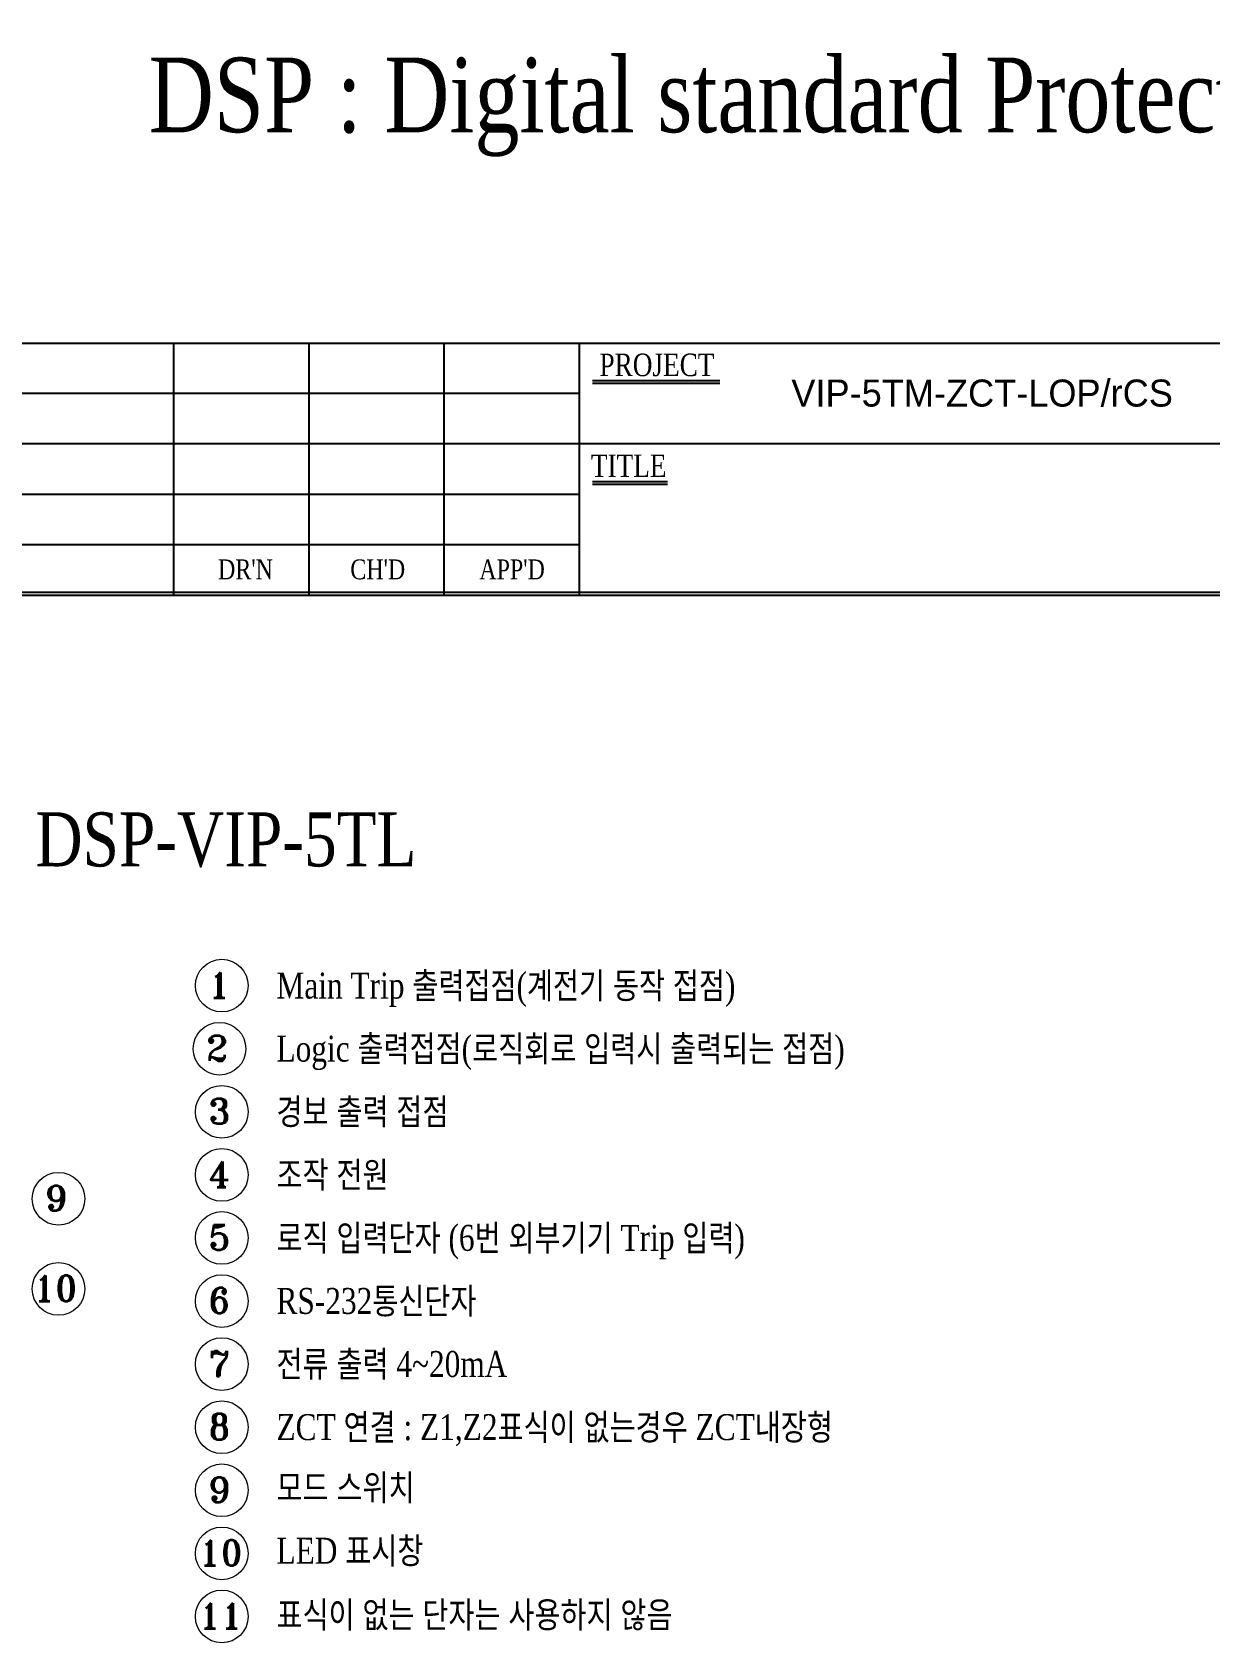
# Model space of a CAD drawing. Header units: millimetres. Extents: x 87 to 927, y 85 to 1088.
# Drawn here: x 188.2 to 318.9, y 588.8 to 767.5 of the extents above; entities that cross this region are included whole.
import ezdxf
from ezdxf.enums import TextEntityAlignment as Align

# ---------------------------------------------------------------- set-up
doc = ezdxf.new("R2010")
doc.units = ezdxf.units.MM
for name, color, linetype in [('10', 1, 'Continuous'), ('40', 4, 'Continuous'), ('70', 7, 'Continuous'), ('ASHADE', 7, 'Continuous')]:
    doc.layers.add(name, color=color, linetype=linetype)
doc.styles.add('ghs', font='NGULIM.TTF')
doc.styles.add('SS', font='batang.ttc', dxfattribs={"width": 0.8})
doc.styles.add('STYLE2', font='romant.shx')

msp = doc.modelspace()

# ---------------------------------------------------------------- linework, layer by layer
at = {"color": 0, "linetype": 'ByBlock', "lineweight": 18}
for centre in [(209.271, 661.717), (209.021, 654.72), (209.271, 647.717), (209.271, 640.717), (191.152, 638.065), (209.271, 633.717), (191.152, 628.065), (209.271, 626.717), (209.271, 619.717), (209.271, 612.717), (209.271, 605.717), (209.271, 598.717), (209.271, 591.717)]:
    msp.add_circle(centre, 2.922, dxfattribs=at)
at = {"layer": '10', "color": 7}
for p, q in [((250.422, 728.56), (264.531, 728.56)), ((250.422, 717.36), (258.759, 717.36))]:
    msp.add_line(p, q, dxfattribs=at)
at = {"layer": '40', "color": 7}
for p, q in [((203.923, 733.028), (203.923, 705.028)), ((218.923, 733.028), (218.923, 705.028)), ((233.923, 733.028), (233.923, 705.028)), ((248.923, 733.028), (248.923, 705.028)), ((248.923, 727.428), (108.923, 727.428)), ((248.923, 721.828), (108.923, 721.828)), ((338.923, 721.828), (248.923, 721.828)), ((248.923, 716.228), (108.923, 716.228)), ((248.923, 710.628), (108.923, 710.628))]:
    msp.add_line(p, q, dxfattribs=at)
at = {"layer": '70', "color": 7}
for p, q in [((108.923, 733.028), (488.923, 733.028)), ((250.422, 728.86), (264.531, 728.86)), ((250.422, 717.66), (258.759, 717.66))]:
    msp.add_line(p, q, dxfattribs=at)
for points in [[(488.923, 705.028), (108.923, 705.028), (108.923, 975.028), (488.923, 975.028)], [(488.623, 705.328), (109.223, 705.328), (109.223, 974.728), (488.623, 974.728)]]:
    msp.add_lwpolyline(points, close=True, dxfattribs=at)

# ---------------------------------------------------------------- texts
at = {"color": 7, "linetype": 'ByBlock', "lineweight": 0, "style": 'SS', "width": 0.8}
msp.add_text('DSP : Digital standard Protection 계전기', height=8.28113, dxfattribs=at).set_placement((201.168, 756.427))
at = {"color": 0, "style": 'SS', "width": 0.8}
msp.add_text('DSP-VIP-5TL', height=6, dxfattribs=at).set_placement((188.586, 674.952))
at = {"color": 0, "style": 'STYLE2'}
for s, height, p in [('1', 2.815, (207.799, 660.371)), ('2', 2.815, (207.549, 653.374)), ('3', 2.815, (207.799, 646.371)), ('4', 2.815, (207.799, 639.371)), ('9', 2.815, (189.68, 636.719)), ('5', 2.815, (207.799, 632.371)), ('10', 2.8149, (188.381, 626.719)), ('6', 2.815, (207.799, 625.371)), ('7', 2.815, (207.799, 618.371)), ('8', 2.815, (207.799, 611.371)), ('9', 2.815, (207.799, 604.371)), ('10', 2.8149, (206.746, 597.371)), ('11', 2.8149, (206.746, 590.371))]:
    msp.add_text(s, height=height, dxfattribs=at).set_placement(p)
at = {"lineweight": 18, "char_height": 2.88, "attachment_point": 1, "style": 'SS'}
for s, insert, width in [('Main Trip 출력접점(계전기 동작 접점)', (215.342, 663.169), 70.03242), ('Logic 출력접점(로직회로 입력시 출력되는 접점)', (215.342, 656.169), 76.31718), ('경보 출력 접점', (215.342, 649.169), 30.37582), ('조작 전원 ', (215.342, 642.169), 42.02572), ('로직 입력단자 (6번 외부기기 Trip 입력)', (215.342, 635.169), 70.59432), ('RS-232통신단자', (215.342, 628.169), 70.59432), ('전류 출력 4~20mA', (215.342, 621.169), 70.59432), ('ZCT 연결 : Z1,Z2표식이 없는경우 ZCT내장형', (215.342, 614.169), 69.37651), ('모드 스위치', (215.342, 607.45), 36.90446), ('LED 표시창', (215.342, 600.45), 44.79841), ('표식이 없는 단자는 사용하지 않음', (215.342, 593.344), 49.13237)]:
    msp.add_mtext(s, dxfattribs=dict(at, insert=insert, width=width))
at = {"layer": '40', "color": 7, "style": 'SS', "width": 0.8}
for s, p in [("DR'N", (211.902, 706.813)), ("CH'D", (226.581, 706.813)), ("APP'D", (241.489, 706.813))]:
    msp.add_text(s, height=2.2, dxfattribs=at).set_placement(p, align=Align.CENTER)
at = {"layer": '70', "color": 7, "style": 'SS', "width": 0.8}
for s, p in [('PROJECT', (257.571, 729.356)), ('TITLE', (254.435, 718.156))]:
    msp.add_text(s, height=2.5, dxfattribs=at).set_placement(p, align=Align.CENTER)
at = {"layer": 'ASHADE', "ltscale": 2, "style": 'ghs'}
msp.add_text('VIP-5TM-ZCT-LOP/rCS ', height=3, dxfattribs=at).set_placement((272.487, 725.977))

doc.saveas('drawing.dxf')
